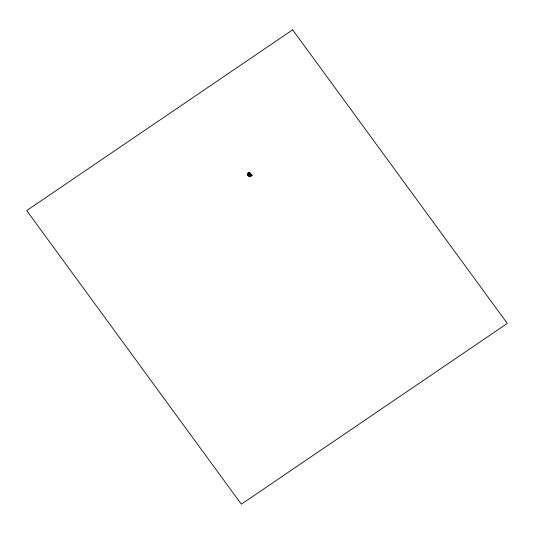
<?xml version="1.0" encoding="UTF-8"?>
<svg xmlns="http://www.w3.org/2000/svg" width="534" height="534" viewBox="0 0 534 534"><rect width="100%" height="100%" fill="white"/><g stroke="black" fill="none" stroke-linecap="round" stroke-linejoin="round"><path stroke-width="0.8" d="M248.804 173.256C251.601 173.016 251.614 179.878 248.29 174.398C246.434 171.868 251.347 174.004 249.425 173.116C248.43 173.21 250.82 171.841 248.971 173.149M248.19 174.264C248.143 173.71 248.717 172.529 248.951 173.39C246.728 172.195 250.025 178.116 251.22 175.686M249.879 174.318L250.039 174.077M247.629 175.145L247.642 174.585L248.11 174.878L247.629 175.145L247.803 174.631M250.967 175.713L251.547 175.092L251.134 175.479L252.001 175.159L251.741 175.526L251.761 174.952L251.888 175.479L251.788 175.052M249.932 173.997L249.859 174.244M249.278 174.384C249.004 175.966 248.824 174.778 249.465 174.258M249.311 175.519L249.118 174.852M250.139 176.287C249.558 176.293 249.799 175.906 248.998 176.267M251.1 175.806L250.406 175.292M249.972 176.073L250.286 176.494L249.358 174.805L249.498 175.452M250.846 176.16L250.546 175.286L251.661 175.225M251 175.646L251.3 175.299L250.933 175.372M248.143 174.024L248.544 174.184M249.084 173.143L248.57 173.75L248.417 173.196M248.57 173.683C248.771 172.475 247.95 172.769 248.67 173.857L249.211 173.49L248.617 172.929M249.678 175.259C248.924 174.484 248.791 175.546 250.112 175.052M248.67 176.614L248.951 176.113M251.841 175.139L251.741 175.519M248.17 173.263L248.724 173.363M250.88 175.673C250.106 173.523 250.92 176.727 251.187 175.759M249.131 173.77L249.431 173.363M248.15 174.157L248.397 174.211M250.373 174.478C250.152 172.996 250.526 175.726 249.678 175.432M248.537 173.37L248.497 173.029L248.937 173.677M248.557 173.51L248.19 173.223L248.63 173.29M250.012 175.179C246.061 170.172 254.05 177.442 249.144 173.704M249.692 173.43L250.579 174.852M249.812 174.291L249.425 174.444C250.867 175.886 248.897 174.478 249.852 174.224L250.306 174.171L249.391 173.603L249.712 173.396M249.832 175.306L248.777 174.024L249.738 175.306M249.665 175.946L249.752 176.374L249.258 176.14M250.64 175.679L251.16 175.292L250.713 175.84M249.645 172.489L249.138 173.57M247.916 174.738L248.217 174.404M249.672 172.575L249.405 172.842M247.93 174.818L248.13 174.464M249.311 176.02L250.086 175.786L250.032 176.387M249.652 175.005L249.438 175.219M249.438 173.437L250.419 174.885M250.259 174.878L250.406 174.558L249.491 175.125M249.218 173.724L248.797 173.096L249.318 173.704M250.139 174.685L249.752 174.958M249.051 173.824L249.004 175.072M250.146 174.284L250.513 174.812L249.692 173.67M249.271 175.819L248.343 174.585M250.025 175.506L250.693 175.045M249.805 175.893L250.873 175.172M250.74 176.227L249.905 176.58M248.951 173.21L249.405 173.296M249.318 175.492L250.439 174.818L249.852 174.224L250.272 174.665M249.778 175.806L250.079 175.946M250.019 172.575L249.698 172.342M247.809 174.832L247.996 174.758M248.998 174.838L249.291 175.346M248.771 174.585L248.417 173.957L248.764 174.591M248.143 173.537L248.67 173.857M248.263 173.65L248.584 174.044M248.223 173.029L248.383 173.27M250.179 174.578L249.391 173.603M248.777 174.024L249.852 175.272M292.652 29.817L26.7 210.576L241.348 504.183L507.3 323.424L292.652 29.817"/></g></svg>
